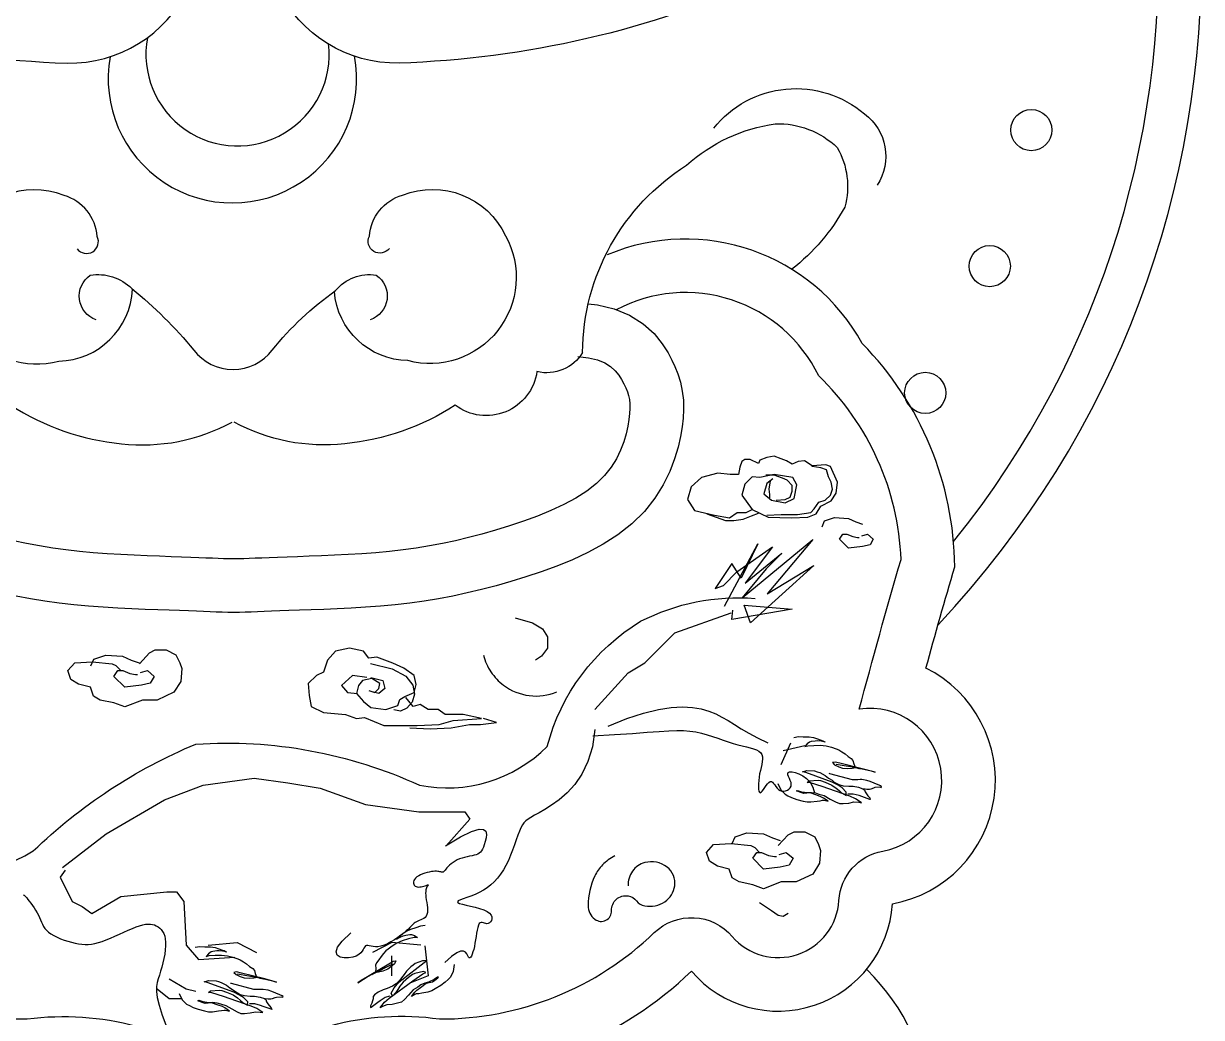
# Model space of a CAD drawing. Header units: millimetres. Extents: x -159346 to -157016, y -80163 to -78851.
# Drawn here: x -158491.48 to -158450.33, y -79032.14 to -78997.42 of the extents above; entities that cross this region are included whole.
import ezdxf

# ---------------------------------------------------------------- set-up
doc = ezdxf.new("R2010")
doc.units = ezdxf.units.MM
doc.header["$LTSCALE"] = 2
doc.header["$MEASUREMENT"] = 0
doc.layers.get('0').update_dxf_attribs({"linetype": 'CONTINUOUS'})
for name, color, linetype in [('3', 3, 'CONTINUOUS'), ('4', 4, 'CONTINUOUS'), ('7', 7, 'CONTINUOUS')]:
    doc.layers.add(name, color=color, linetype=linetype)

msp = doc.modelspace()

# ---------------------------------------------------------------- linework, layer by layer
at = {"color": 0}
for points in [[(-158465.303, -79013.319), (-158465.519, -79013.487), (-158465.615, -79013.847), (-158465.351, -79014.063), (-158464.871, -79014.159), (-158464.559, -79014.015), (-158464.462, -79013.535), (-158464.607, -79013.271), (-158465.255, -79013.175), (-158465.759, -79013.271), (-158466.024, -79013.247), (-158466.288, -79013.511), (-158466.384, -79013.895), (-158466.024, -79014.399), (-158466.024, -79014.399), (-158465.471, -79014.663), (-158464.655, -79014.687), (-158464.078, -79014.663), (-158463.79, -79014.543), (-158463.622, -79014.279), (-158463.262, -79014.087), (-158463.262, -79014.087), (-158463.093, -79013.823), (-158463.045, -79013.439), (-158463.286, -79012.887), (-158463.454, -79012.839), (-158463.934, -79012.863), (-158464.198, -79012.695), (-158464.414, -79012.719), (-158464.631, -79012.815), (-158464.823, -79012.695), (-158465.015, -79012.623), (-158465.255, -79012.527), (-158465.519, -79012.575), (-158465.759, -79012.671), (-158465.807, -79012.791), (-158466.096, -79012.647), (-158466.288, -79012.647), (-158466.384, -79012.719), (-158466.456, -79012.911), (-158466.504, -79013.175), (-158466.792, -79013.175), (-158467.225, -79013.127), (-158467.801, -79013.271), (-158468.161, -79013.607), (-158468.281, -79014.039), (-158468.041, -79014.423), (-158467.345, -79014.591), (-158466.816, -79014.687), (-158466.552, -79014.495), (-158466.24, -79014.495), (-158466.024, -79014.399)], [(-158465.519, -79014.591), (-158465.015, -79014.567), (-158464.438, -79014.567), (-158463.982, -79014.495), (-158463.862, -79014.375), (-158463.694, -79014.135), (-158463.478, -79014.063), (-158463.286, -79013.895), (-158463.214, -79013.679), (-158463.262, -79013.439), (-158463.358, -79013.247), (-158463.43, -79013.007), (-158463.622, -79012.935), (-158463.934, -79012.887), (-158463.934, -79012.863)], [(-158465.183, -79014.063), (-158464.871, -79014.039), (-158464.703, -79013.967), (-158464.631, -79013.751), (-158464.631, -79013.559), (-158464.799, -79013.367), (-158464.967, -79013.295), (-158465.255, -79013.199), (-158465.543, -79013.199)], [(-158465.399, -79013.391), (-158465.447, -79013.679), (-158465.423, -79013.871), (-158465.423, -79013.991)], [(-158467.609, -79014.543), (-158466.96, -79014.783), (-158466.672, -79014.783), (-158466.336, -79014.735), (-158466.048, -79014.615), (-158465.807, -79014.519)], [(-158463.58, -79014.994), (-158463.494, -79014.792), (-158463.148, -79014.677), (-158462.658, -79014.706), (-158462.399, -79014.821), (-158462.168, -79014.907)], [(-158462.197, -79015.311), (-158461.995, -79015.253), (-158461.794, -79015.426), (-158461.909, -79015.627), (-158462.168, -79015.685), (-158462.658, -79015.743), (-158462.975, -79015.426), (-158462.86, -79015.253), (-158462.716, -79015.253), (-158462.514, -79015.339), (-158462.341, -79015.368), (-158462.283, -79015.368)], [(-158474.302, -79018.177), (-158473.705, -79018.353), (-158473.353, -79018.564), (-158473.177, -79018.845), (-158473.177, -79019.232), (-158473.388, -79019.513), (-158473.599, -79019.654)], [(-158487.431, -79019.78), (-158487.088, -79019.402), (-158486.882, -79019.3), (-158486.505, -79019.3), (-158486.162, -79019.471), (-158486.024, -79019.745), (-158485.956, -79019.951), (-158485.99, -79020.397), (-158486.23, -79020.774), (-158486.813, -79021.049), (-158487.328, -79021.049), (-158487.946, -79021.289), (-158488.323, -79021.151), (-158488.803, -79021.049), (-158489.044, -79020.911), (-158489.147, -79020.603), (-158489.558, -79020.5), (-158489.833, -79020.328), (-158489.936, -79020.02), (-158489.696, -79019.745), (-158489.078, -79019.711), (-158488.392, -79019.78), (-158488.255, -79019.848), (-158488.083, -79020.02)], [(-158479.424, -79020.714), (-158479.213, -79020.784), (-158479.072, -79020.644), (-158479.037, -79020.468), (-158479.319, -79020.292), (-158479.635, -79020.362), (-158479.776, -79020.538), (-158479.846, -79020.819), (-158479.6, -79021.101), (-158479.354, -79021.312), (-158478.826, -79021.382), (-158478.404, -79021.241), (-158478.334, -79021.03), (-158478.158, -79020.925), (-158477.841, -79020.784), (-158477.771, -79020.503), (-158477.841, -79020.187), (-158478.193, -79019.941), (-158478.58, -79019.765), (-158479.143, -79019.554), (-158479.424, -79019.589), (-158479.6, -79019.343), (-158480.092, -79019.237), (-158480.585, -79019.343), (-158480.866, -79019.659), (-158481.007, -79020.081), (-158481.253, -79020.187), (-158481.535, -79020.468), (-158481.499, -79020.89), (-158481.429, -79021.276), (-158481.007, -79021.487), (-158480.233, -79021.558), (-158479.846, -79021.698), (-158479.565, -79021.663), (-158478.896, -79021.944), (-158477.736, -79021.944), (-158476.962, -79021.909), (-158476.47, -79021.769), (-158475.485, -79021.698), (-158476.118, -79021.558), (-158476.751, -79021.558), (-158476.997, -79021.382), (-158477.349, -79021.382), (-158477.63, -79021.206), (-158477.876, -79021.276), (-158478.123, -79020.96)], [(-158489.128, -79019.858), (-158489.025, -79019.618), (-158488.613, -79019.481), (-158488.03, -79019.515), (-158487.721, -79019.653), (-158487.447, -79019.755)], [(-158487.397, -79020.088), (-158487.157, -79020.02), (-158486.916, -79020.225), (-158487.054, -79020.466), (-158487.362, -79020.534), (-158487.946, -79020.603), (-158488.323, -79020.225), (-158488.186, -79020.02), (-158488.014, -79020.02), (-158487.774, -79020.123), (-158487.568, -79020.157), (-158487.5, -79020.157)], [(-158479.494, -79020.257), (-158479.987, -79020.187), (-158480.374, -79020.538), (-158480.163, -79020.784), (-158479.811, -79020.819)], [(-158479.354, -79020.257), (-158478.932, -79020.362), (-158478.861, -79020.644), (-158479.072, -79020.819), (-158479.354, -79020.749)], [(-158477.982, -79022.015), (-158477.278, -79022.05), (-158476.54, -79022.015), (-158475.907, -79021.909), (-158475.52, -79021.909), (-158474.957, -79021.839), (-158475.414, -79021.698)], [(-158465.112, -79026.133), (-158464.769, -79025.756), (-158464.563, -79025.653), (-158464.186, -79025.653), (-158463.842, -79025.824), (-158463.705, -79026.099), (-158463.637, -79026.304), (-158463.671, -79026.75), (-158463.911, -79027.127), (-158464.494, -79027.402), (-158465.009, -79027.402), (-158465.627, -79027.642), (-158466.004, -79027.505), (-158466.484, -79027.402), (-158466.725, -79027.265), (-158466.827, -79026.956), (-158467.239, -79026.853), (-158467.514, -79026.682), (-158467.617, -79026.373), (-158467.376, -79026.099), (-158466.759, -79026.064), (-158466.073, -79026.133), (-158465.935, -79026.201), (-158465.764, -79026.373)], [(-158466.725, -79026.064), (-158466.622, -79025.824), (-158466.21, -79025.687), (-158465.627, -79025.721), (-158465.318, -79025.859), (-158465.043, -79025.961)], [(-158465.078, -79026.442), (-158464.837, -79026.373), (-158464.597, -79026.579), (-158464.734, -79026.819), (-158465.043, -79026.887), (-158465.627, -79026.956), (-158466.004, -79026.579), (-158465.867, -79026.373), (-158465.695, -79026.373), (-158465.455, -79026.476), (-158465.249, -79026.51), (-158465.181, -79026.51)], [(-158465.764, -79028.122), (-158465.352, -79028.396), (-158465.112, -79028.568), (-158464.94, -79028.602), (-158464.769, -79028.499)]]:
    msp.add_lwpolyline(points, dxfattribs=at)
at = {"layer": '3', "color": 0}
for points in [[(-158466.993, -79017.77), (-158465.83, -79015.592), (-158466.412, -79016.79), (-158466.739, -79016.282), (-158467.32, -79017.153), (-158467.029, -79017.044), (-158466.557, -79016.572), (-158465.321, -79015.701), (-158466.266, -79016.971), (-158464.994, -79015.918), (-158465.539, -79016.463), (-158466.375, -79017.48), (-158463.904, -79015.446), (-158465.503, -79017.334), (-158463.868, -79016.354), (-158466.084, -79018.351), (-158466.303, -79017.734), (-158464.631, -79017.879), (-158466.739, -79018.242), (-158466.702, -79017.915)], [(-158471.525, -79021.381), (-158470.361, -79020.102), (-158469.779, -79019.753), (-158468.732, -79018.707), (-158466.754, -79018.009)], [(-158479.364, -79019.77), (-158478.603, -79019.954), (-158478.124, -79020.22), (-158477.879, -79020.53), (-158477.822, -79020.845), (-158477.907, -79021.128), (-158478.087, -79021.339), (-158478.317, -79021.442), (-158478.549, -79021.397)], [(-158471.059, -79021.962), (-158470.401, -79021.696), (-158469.818, -79021.504), (-158469.304, -79021.378), (-158468.852, -79021.308), (-158468.456, -79021.288), (-158468.11, -79021.308), (-158467.806, -79021.361), (-158467.539, -79021.439), (-158467.301, -79021.534), (-158467.081, -79021.644), (-158466.868, -79021.768), (-158466.648, -79021.904), (-158466.411, -79022.051), (-158466.144, -79022.207), (-158465.836, -79022.372), (-158465.473, -79022.543)], [(-158471.525, -79022.078), (-158471.609, -79022.685), (-158471.765, -79023.201), (-158471.975, -79023.636), (-158472.223, -79023.997), (-158472.493, -79024.292), (-158472.768, -79024.531), (-158473.033, -79024.72), (-158473.27, -79024.869), (-158473.468, -79024.984), (-158473.627, -79025.075), (-158473.754, -79025.148), (-158473.855, -79025.21), (-158473.934, -79025.27), (-158473.999, -79025.335), (-158474.053, -79025.411), (-158474.104, -79025.508), (-158474.156, -79025.63), (-158474.211, -79025.774), (-158474.268, -79025.935), (-158474.33, -79026.109), (-158474.396, -79026.29), (-158474.467, -79026.473), (-158474.544, -79026.653), (-158474.628, -79026.826), (-158474.719, -79026.986), (-158474.817, -79027.135), (-158474.922, -79027.271), (-158475.035, -79027.395), (-158475.155, -79027.507), (-158475.283, -79027.608), (-158475.417, -79027.697), (-158475.559, -79027.775), (-158475.707, -79027.843), (-158475.854, -79027.9), (-158475.994, -79027.95), (-158476.119, -79027.993), (-158476.221, -79028.031), (-158476.293, -79028.064), (-158476.327, -79028.095), (-158476.315, -79028.124), (-158476.254, -79028.153), (-158476.152, -79028.183), (-158476.019, -79028.215), (-158475.867, -79028.25), (-158475.706, -79028.288), (-158475.549, -79028.331), (-158475.406, -79028.379), (-158475.287, -79028.434), (-158475.203, -79028.495), (-158475.15, -79028.56), (-158475.125, -79028.627), (-158475.123, -79028.691), (-158475.138, -79028.749), (-158475.167, -79028.799), (-158475.206, -79028.837), (-158475.249, -79028.86), (-158475.292, -79028.867), (-158475.335, -79028.86), (-158475.377, -79028.847), (-158475.418, -79028.831), (-158475.457, -79028.819), (-158475.494, -79028.817), (-158475.528, -79028.828), (-158475.559, -79028.86), (-158475.586, -79028.916), (-158475.611, -79028.993), (-158475.633, -79029.086), (-158475.653, -79029.192), (-158475.673, -79029.306), (-158475.693, -79029.424), (-158475.712, -79029.542), (-158475.733, -79029.655), (-158475.756, -79029.759), (-158475.78, -79029.851), (-158475.806, -79029.93), (-158475.832, -79029.993), (-158475.858, -79030.036), (-158475.885, -79030.059), (-158475.911, -79030.059), (-158475.937, -79030.033), (-158475.963, -79029.981), (-158475.996, -79029.918), (-158476.044, -79029.86), (-158476.113, -79029.823), (-158476.212, -79029.824), (-158476.348, -79029.879), (-158476.528, -79030.004), (-158476.761, -79030.217)], [(-158471.59, -79022.305), (-158470.832, -79022.258), (-158470.206, -79022.215), (-158469.694, -79022.177), (-158469.277, -79022.147), (-158468.938, -79022.125), (-158468.658, -79022.115), (-158468.42, -79022.116), (-158468.205, -79022.132), (-158467.998, -79022.163), (-158467.796, -79022.207), (-158467.599, -79022.26), (-158467.408, -79022.32), (-158467.222, -79022.383), (-158467.041, -79022.447), (-158466.865, -79022.508), (-158466.695, -79022.563), (-158466.531, -79022.609), (-158466.375, -79022.65), (-158466.228, -79022.686), (-158466.094, -79022.72), (-158465.975, -79022.756), (-158465.872, -79022.794), (-158465.788, -79022.839), (-158465.726, -79022.892), (-158465.686, -79022.956), (-158465.666, -79023.029), (-158465.663, -79023.112), (-158465.672, -79023.202), (-158465.691, -79023.3), (-158465.715, -79023.404), (-158465.74, -79023.514), (-158465.764, -79023.628), (-158465.783, -79023.746), (-158465.797, -79023.862), (-158465.804, -79023.973), (-158465.806, -79024.074), (-158465.801, -79024.161), (-158465.789, -79024.228), (-158465.771, -79024.272), (-158465.745, -79024.287), (-158465.713, -79024.272), (-158465.674, -79024.232), (-158465.631, -79024.175), (-158465.585, -79024.108), (-158465.537, -79024.039), (-158465.489, -79023.977), (-158465.441, -79023.928), (-158465.396, -79023.9), (-158465.354, -79023.899), (-158465.314, -79023.921), (-158465.275, -79023.96), (-158465.236, -79024.011), (-158465.195, -79024.067), (-158465.15, -79024.123), (-158465.102, -79024.173), (-158465.047, -79024.21), (-158464.986, -79024.23), (-158464.921, -79024.234), (-158464.856, -79024.222), (-158464.795, -79024.198), (-158464.741, -79024.161), (-158464.698, -79024.114), (-158464.669, -79024.059), (-158464.659, -79023.997), (-158464.669, -79023.929), (-158464.693, -79023.859), (-158464.723, -79023.79), (-158464.753, -79023.724), (-158464.775, -79023.665), (-158464.782, -79023.617), (-158464.765, -79023.581), (-158464.717, -79023.561), (-158464.634, -79023.56), (-158464.523, -79023.58), (-158464.395, -79023.625), (-158464.259, -79023.695), (-158464.126, -79023.794), (-158464.005, -79023.924), (-158463.908, -79024.088), (-158463.844, -79024.287)], [(-158464.69, -79022.558), (-158465.025, -79023.311)], [(-158464.569, -79022.357), (-158464.407, -79022.329), (-158464.241, -79022.337), (-158464.039, -79022.34), (-158463.878, -79022.362), (-158463.743, -79022.41), (-158463.653, -79022.441), (-158463.562, -79022.473), (-158463.492, -79022.514), (-158463.477, -79022.52), (-158463.618, -79022.487), (-158463.734, -79022.48), (-158463.82, -79022.484), (-158463.961, -79022.502), (-158464.017, -79022.516), (-158464.108, -79022.585), (-158464.19, -79022.675), (-158464.19, -79022.675), (-158464.079, -79022.646), (-158463.872, -79022.634), (-158463.65, -79022.628), (-158463.439, -79022.651), (-158463.253, -79022.699), (-158463.088, -79022.757), (-158462.997, -79022.789), (-158462.888, -79022.861), (-158462.778, -79022.934), (-158462.673, -79023.021), (-158462.563, -79023.093), (-158462.504, -79023.165), (-158462.476, -79023.276), (-158462.432, -79023.392), (-158462.312, -79023.435), (-158462.121, -79023.468), (-158461.869, -79023.522), (-158461.734, -79023.569), (-158461.734, -79023.569), (-158462.181, -79023.447), (-158462.959, -79023.258), (-158463.13, -79023.215), (-158463.221, -79023.234), (-158463.146, -79023.311), (-158463.001, -79023.378), (-158462.866, -79023.426), (-158462.685, -79023.439), (-158462.528, -79023.426), (-158462.402, -79023.403), (-158462.297, -79023.44), (-158462.281, -79023.445), (-158462.312, -79023.435), (-158463.091, -79023.296)], [(-158464.942, -79022.809), (-158464.187, -79022.642)], [(-158490.117, -79026.903), (-158488.593, -79025.719), (-158486.562, -79024.535), (-158485.207, -79024.028), (-158483.429, -79023.774), (-158482.244, -79023.943), (-158481.117, -79024.123), (-158479.535, -79024.704), (-158477.672, -79024.958), (-158476.064, -79024.958), (-158475.894, -79025.212), (-158476.714, -79026.141)], [(-158465.132, -79023.965), (-158465.025, -79024.188), (-158464.876, -79024.342), (-158464.776, -79024.394), (-158464.646, -79024.456), (-158464.465, -79024.52), (-158464.249, -79024.578), (-158464.109, -79024.611), (-158463.973, -79024.608), (-158463.76, -79024.581), (-158463.654, -79024.567), (-158463.563, -79024.549), (-158463.513, -79024.549), (-158463.372, -79024.582), (-158463.372, -79024.582), (-158463.537, -79024.474), (-158463.622, -79024.427), (-158463.772, -79024.374), (-158463.998, -79024.295), (-158463.998, -79024.295), (-158464.225, -79024.317), (-158464.331, -79024.28), (-158464.451, -79024.238), (-158464.481, -79024.227), (-158464.44, -79024.208), (-158464.41, -79024.218), (-158464.305, -79024.255), (-158464.094, -79024.278), (-158463.958, -79024.276), (-158463.812, -79024.293), (-158463.691, -79024.335), (-158463.505, -79024.383), (-158463.296, -79024.507), (-158463.111, -79024.606), (-158462.98, -79024.669), (-158462.844, -79024.666), (-158462.653, -79024.648), (-158462.47, -79024.611), (-158462.304, -79024.619), (-158462.209, -79024.635), (-158462.249, -79024.604), (-158462.413, -79024.496), (-158462.619, -79024.407), (-158463.581, -79024.07), (-158463.993, -79023.942), (-158464.109, -79023.936), (-158464.037, -79023.876), (-158463.724, -79023.851), (-158463.644, -79023.862), (-158463.478, -79023.92), (-158463.243, -79024.02), (-158463.093, -79024.123), (-158462.989, -79024.21), (-158462.899, -79024.292), (-158462.744, -79024.38), (-158462.737, -79024.264), (-158462.886, -79024.111), (-158463.026, -79024.028), (-158463.226, -79023.924), (-158464.154, -79023.582), (-158464.264, -79023.56), (-158464.112, -79023.512), (-158463.845, -79023.522), (-158463.755, -79023.553), (-158463.665, -79023.585), (-158463.48, -79023.683), (-158463.36, -79023.776), (-158463.235, -79023.853), (-158463.156, -79023.915), (-158463.071, -79023.962), (-158463.001, -79024.003), (-158462.845, -79024.041), (-158462.649, -79024.059), (-158462.497, -79024.061), (-158462.306, -79024.095), (-158462.156, -79024.147), (-158462.101, -79024.183), (-158462.077, -79024.259), (-158462.033, -79024.326), (-158461.988, -79024.392), (-158461.914, -79024.468), (-158461.9, -79024.524), (-158461.915, -79024.519), (-158462.2, -79024.419), (-158462.291, -79024.387), (-158462.492, -79024.334), (-158462.678, -79024.336)], [(-158462.121, -79024.143), (-158462.025, -79024.159), (-158461.924, -79024.161), (-158461.869, -79024.147), (-158461.772, -79024.113), (-158461.732, -79024.093), (-158461.56, -79024.086), (-158461.515, -79024.102), (-158461.505, -79024.072), (-158461.529, -79024.046), (-158461.62, -79024.015), (-158461.9, -79023.899), (-158462.021, -79023.857), (-158462.197, -79023.829), (-158462.247, -79023.828), (-158462.333, -79023.832), (-158462.519, -79023.834), (-158463.308, -79023.626), (-158463.338, -79023.615)], [(-158476.741, -79026.142), (-158476.216, -79025.831), (-158475.832, -79025.646), (-158475.57, -79025.566), (-158475.408, -79025.569), (-158475.326, -79025.634), (-158475.303, -79025.741), (-158475.319, -79025.868), (-158475.351, -79025.994), (-158475.384, -79026.103), (-158475.416, -79026.192), (-158475.447, -79026.264), (-158475.481, -79026.321), (-158475.518, -79026.366), (-158475.56, -79026.402), (-158475.61, -79026.43), (-158475.669, -79026.452), (-158475.737, -79026.472), (-158475.814, -79026.491), (-158475.897, -79026.509), (-158475.984, -79026.528), (-158476.074, -79026.549), (-158476.163, -79026.573), (-158476.249, -79026.602), (-158476.332, -79026.636), (-158476.408, -79026.676), (-158476.477, -79026.72), (-158476.54, -79026.768), (-158476.596, -79026.817), (-158476.646, -79026.865), (-158476.689, -79026.911), (-158476.725, -79026.953), (-158476.755, -79026.988), (-158476.778, -79027.016), (-158476.797, -79027.037), (-158476.811, -79027.051), (-158476.824, -79027.06), (-158476.836, -79027.065), (-158476.848, -79027.065), (-158476.863, -79027.063), (-158476.882, -79027.059), (-158476.906, -79027.053), (-158476.935, -79027.046), (-158476.97, -79027.04), (-158477.011, -79027.036), (-158477.057, -79027.033), (-158477.11, -79027.033), (-158477.169, -79027.036), (-158477.235, -79027.044), (-158477.306, -79027.058), (-158477.382, -79027.076), (-158477.46, -79027.098), (-158477.536, -79027.126), (-158477.61, -79027.157), (-158477.677, -79027.191), (-158477.737, -79027.229), (-158477.785, -79027.27), (-158477.821, -79027.313), (-158477.844, -79027.358), (-158477.856, -79027.402), (-158477.857, -79027.444), (-158477.849, -79027.484), (-158477.831, -79027.518), (-158477.805, -79027.546), (-158477.771, -79027.566), (-158477.731, -79027.578), (-158477.686, -79027.581), (-158477.638, -79027.579), (-158477.589, -79027.571), (-158477.541, -79027.561), (-158477.495, -79027.548), (-158477.454, -79027.535), (-158477.418, -79027.524), (-158477.39, -79027.515), (-158477.37, -79027.508), (-158477.356, -79027.505), (-158477.348, -79027.504), (-158477.345, -79027.507), (-158477.347, -79027.514), (-158477.353, -79027.524), (-158477.362, -79027.538), (-158477.373, -79027.556), (-158477.387, -79027.579), (-158477.4, -79027.607), (-158477.413, -79027.642), (-158477.424, -79027.684), (-158477.431, -79027.734), (-158477.435, -79027.793), (-158477.432, -79027.862), (-158477.424, -79027.941), (-158477.412, -79028.027), (-158477.398, -79028.118), (-158477.385, -79028.211), (-158477.375, -79028.302), (-158477.371, -79028.389), (-158477.375, -79028.469), (-158477.39, -79028.539), (-158477.417, -79028.596), (-158477.455, -79028.642), (-158477.501, -79028.678), (-158477.552, -79028.708), (-158477.606, -79028.732), (-158477.66, -79028.753), (-158477.711, -79028.772), (-158477.757, -79028.792), (-158477.796, -79028.815), (-158477.83, -79028.841), (-158477.862, -79028.872), (-158477.896, -79028.907), (-158477.935, -79028.948), (-158477.981, -79028.997), (-158478.038, -79029.052), (-158478.11, -79029.117), (-158478.197, -79029.189), (-158478.298, -79029.268), (-158478.409, -79029.348), (-158478.528, -79029.427), (-158478.649, -79029.5), (-158478.77, -79029.565), (-158478.888, -79029.617), (-158478.999, -79029.652), (-158479.099, -79029.67), (-158479.189, -79029.672), (-158479.27, -79029.664), (-158479.341, -79029.651), (-158479.402, -79029.637), (-158479.455, -79029.627), (-158479.499, -79029.626), (-158479.535, -79029.638), (-158479.563, -79029.668), (-158479.589, -79029.712), (-158479.618, -79029.766), (-158479.654, -79029.825), (-158479.703, -79029.886), (-158479.77, -79029.944), (-158479.86, -79029.994), (-158479.979, -79030.033), (-158480.127, -79030.056), (-158480.284, -79030.055), (-158480.425, -79030.026), (-158480.527, -79029.959), (-158480.564, -79029.849), (-158480.512, -79029.688), (-158480.346, -79029.47), (-158480.043, -79029.187)], [(-158490.033, -79026.988), (-158490.202, -79027.242), (-158489.779, -79028.088), (-158489.44, -79028.257), (-158489.101, -79028.511), (-158488.085, -79027.918), (-158486.477, -79027.749), (-158486.138, -79027.749), (-158485.884, -79028.088), (-158485.8, -79029.61), (-158485.376, -79030.118), (-158484.106, -79030.033)], [(-158491.5, -79027.86), (-158491.465, -79027.869), (-158491.435, -79027.889), (-158491.406, -79027.919), (-158491.373, -79027.961), (-158491.332, -79028.014), (-158491.283, -79028.077), (-158491.23, -79028.149), (-158491.174, -79028.227), (-158491.117, -79028.309), (-158491.062, -79028.395), (-158491.01, -79028.481), (-158490.964, -79028.567), (-158490.925, -79028.65), (-158490.891, -79028.731), (-158490.858, -79028.809), (-158490.825, -79028.884), (-158490.786, -79028.957), (-158490.74, -79029.027), (-158490.682, -79029.094), (-158490.611, -79029.159), (-158490.524, -79029.221), (-158490.422, -79029.28), (-158490.309, -79029.335), (-158490.188, -79029.386), (-158490.061, -79029.433), (-158489.933, -79029.474), (-158489.804, -79029.51), (-158489.68, -79029.54), (-158489.561, -79029.563), (-158489.447, -79029.578), (-158489.335, -79029.586), (-158489.223, -79029.585), (-158489.109, -79029.575), (-158488.991, -79029.555), (-158488.867, -79029.525), (-158488.734, -79029.483), (-158488.592, -79029.43), (-158488.442, -79029.368), (-158488.288, -79029.3), (-158488.131, -79029.229), (-158487.976, -79029.159), (-158487.826, -79029.091), (-158487.682, -79029.029), (-158487.549, -79028.976), (-158487.429, -79028.934), (-158487.32, -79028.904), (-158487.222, -79028.884), (-158487.133, -79028.875), (-158487.052, -79028.876), (-158486.978, -79028.887), (-158486.909, -79028.906), (-158486.844, -79028.933), (-158486.782, -79028.969), (-158486.724, -79029.014), (-158486.67, -79029.068), (-158486.623, -79029.133), (-158486.583, -79029.208), (-158486.552, -79029.296), (-158486.53, -79029.397), (-158486.519, -79029.511), (-158486.52, -79029.64), (-158486.531, -79029.779), (-158486.551, -79029.926), (-158486.578, -79030.078), (-158486.612, -79030.23), (-158486.651, -79030.381), (-158486.693, -79030.525), (-158486.738, -79030.66), (-158486.782, -79030.786), (-158486.819, -79030.913), (-158486.842, -79031.055), (-158486.843, -79031.227), (-158486.814, -79031.442), (-158486.749, -79031.714), (-158486.639, -79032.057), (-158486.477, -79032.486)], [(-158477.454, -79028.924), (-158477.617, -79028.946), (-158477.773, -79029.003), (-158477.965, -79029.066), (-158478.112, -79029.136), (-158478.227, -79029.221), (-158478.304, -79029.278), (-158478.38, -79029.335), (-158478.435, -79029.396), (-158478.447, -79029.405), (-158478.323, -79029.332), (-158478.214, -79029.291), (-158478.131, -79029.269), (-158477.991, -79029.244), (-158477.934, -79029.241), (-158477.825, -79029.28), (-158477.721, -79029.341), (-158477.721, -79029.341), (-158477.835, -79029.347), (-158478.036, -79029.397), (-158478.25, -79029.457), (-158478.445, -79029.542), (-158478.608, -79029.644), (-158478.748, -79029.748), (-158478.825, -79029.805), (-158478.909, -79029.907), (-158478.992, -79030.009), (-158479.066, -79030.123), (-158479.149, -79030.225), (-158479.184, -79030.311), (-158479.178, -79030.426), (-158479.185, -79030.55), (-158479.288, -79030.626), (-158479.46, -79030.715), (-158479.684, -79030.841), (-158479.799, -79030.927), (-158479.799, -79030.927), (-158479.409, -79030.676), (-158478.722, -79030.265), (-158478.572, -79030.173), (-158478.479, -79030.163), (-158478.528, -79030.259), (-158478.646, -79030.367), (-158478.761, -79030.452), (-158478.93, -79030.519), (-158479.083, -79030.553), (-158479.211, -79030.569), (-158479.3, -79030.635), (-158479.313, -79030.645), (-158479.288, -79030.626), (-158478.585, -79030.262)], [(-158485.038, -79029.61), (-158484.022, -79029.525), (-158483.344, -79029.864)], [(-158477.601, -79029.61), (-158478.617, -79029.525), (-158479.294, -79029.864)], [(-158485.482, -79029.688), (-158485.32, -79029.66), (-158485.154, -79029.668), (-158484.953, -79029.671), (-158484.792, -79029.693), (-158484.656, -79029.741), (-158484.566, -79029.773), (-158484.476, -79029.804), (-158484.406, -79029.846), (-158484.391, -79029.851), (-158484.531, -79029.818), (-158484.647, -79029.812), (-158484.733, -79029.815), (-158484.874, -79029.833), (-158484.93, -79029.848), (-158485.022, -79029.917), (-158485.104, -79030.006), (-158485.104, -79030.006), (-158484.993, -79029.978), (-158484.786, -79029.966), (-158484.564, -79029.959), (-158484.352, -79029.982), (-158484.167, -79030.031), (-158484.001, -79030.089), (-158483.911, -79030.12), (-158483.801, -79030.192), (-158483.691, -79030.265), (-158483.587, -79030.352), (-158483.477, -79030.424), (-158483.418, -79030.496), (-158483.389, -79030.607), (-158483.345, -79030.724), (-158483.225, -79030.766), (-158483.034, -79030.799), (-158482.783, -79030.853), (-158482.647, -79030.901), (-158482.647, -79030.901), (-158483.094, -79030.778), (-158483.873, -79030.589), (-158484.043, -79030.546), (-158484.134, -79030.565), (-158484.06, -79030.642), (-158483.915, -79030.71), (-158483.779, -79030.757), (-158483.598, -79030.77), (-158483.442, -79030.757), (-158483.315, -79030.734), (-158483.21, -79030.771), (-158483.195, -79030.776), (-158483.225, -79030.766), (-158484.004, -79030.628)], [(-158478.623, -79029.984), (-158478.623, -79030.682)], [(-158477.46, -79029.635), (-158477.343, -79030.682), (-158477.925, -79030.914)], [(-158476.437, -79030.292), (-158476.473, -79030.537), (-158476.569, -79030.728), (-158476.649, -79030.807), (-158476.755, -79030.906), (-158476.908, -79031.02), (-158477.097, -79031.14), (-158477.222, -79031.213), (-158477.352, -79031.251), (-158477.563, -79031.288), (-158477.668, -79031.307), (-158477.761, -79031.316), (-158477.808, -79031.332), (-158477.933, -79031.405), (-158477.933, -79031.405), (-158477.808, -79031.252), (-158477.741, -79031.183), (-158477.613, -79031.087), (-158477.421, -79030.945), (-158477.421, -79030.945), (-158477.198, -79030.898), (-158477.108, -79030.831), (-158477.006, -79030.755), (-158476.981, -79030.736), (-158477.025, -79030.729), (-158477.051, -79030.748), (-158477.14, -79030.815), (-158477.335, -79030.9), (-158477.466, -79030.938), (-158477.6, -79030.998), (-158477.702, -79031.074), (-158477.865, -79031.176), (-158478.028, -79031.357), (-158478.176, -79031.506), (-158478.281, -79031.605), (-158478.412, -79031.642), (-158478.6, -79031.683), (-158478.785, -79031.702), (-158478.942, -79031.758), (-158479.028, -79031.803), (-158478.999, -79031.761), (-158478.874, -79031.609), (-158478.705, -79031.463), (-158477.886, -79030.854), (-158477.531, -79030.61), (-158477.423, -79030.569), (-158477.509, -79030.533), (-158477.815, -79030.602), (-158477.888, -79030.637), (-158478.029, -79030.742), (-158478.224, -79030.907), (-158478.336, -79031.05), (-158478.41, -79031.164), (-158478.471, -79031.269), (-158478.593, -79031.399), (-158478.634, -79031.291), (-158478.537, -79031.1), (-158478.429, -79030.979), (-158478.268, -79030.821), (-158477.485, -79030.218), (-158477.386, -79030.164), (-158477.545, -79030.164), (-158477.798, -79030.252), (-158477.874, -79030.309), (-158477.951, -79030.366), (-158478.098, -79030.515), (-158478.185, -79030.639), (-158478.281, -79030.751), (-158478.339, -79030.833), (-158478.406, -79030.903), (-158478.46, -79030.963), (-158478.598, -79031.046), (-158478.78, -79031.122), (-158478.923, -79031.169), (-158479.096, -79031.258), (-158479.224, -79031.353), (-158479.265, -79031.404), (-158479.266, -79031.483), (-158479.288, -79031.56), (-158479.311, -79031.636), (-158479.359, -79031.731), (-158479.356, -79031.789), (-158479.343, -79031.779), (-158479.1, -79031.598), (-158479.024, -79031.541), (-158478.848, -79031.43), (-158478.669, -79031.377)], [(-158486.392, -79030.794), (-158485.8, -79031.133), (-158485.461, -79031.217)], [(-158486.816, -79031.133), (-158486.392, -79031.471), (-158485.969, -79031.471)], [(-158486.046, -79031.296), (-158485.938, -79031.52), (-158485.789, -79031.673), (-158485.689, -79031.725), (-158485.559, -79031.787), (-158485.379, -79031.851), (-158485.163, -79031.91), (-158485.022, -79031.942), (-158484.886, -79031.939), (-158484.674, -79031.912), (-158484.568, -79031.899), (-158484.477, -79031.88), (-158484.426, -79031.881), (-158484.286, -79031.913), (-158484.286, -79031.913), (-158484.451, -79031.805), (-158484.536, -79031.758), (-158484.686, -79031.705), (-158484.912, -79031.626), (-158484.912, -79031.626), (-158485.139, -79031.648), (-158485.244, -79031.611), (-158485.364, -79031.569), (-158485.394, -79031.558), (-158485.354, -79031.539), (-158485.324, -79031.549), (-158485.218, -79031.586), (-158485.007, -79031.61), (-158484.871, -79031.607), (-158484.725, -79031.624), (-158484.605, -79031.666), (-158484.419, -79031.715), (-158484.209, -79031.839), (-158484.024, -79031.937), (-158483.894, -79032), (-158483.758, -79031.997), (-158483.566, -79031.98), (-158483.384, -79031.942), (-158483.218, -79031.95), (-158483.122, -79031.966), (-158483.162, -79031.936), (-158483.327, -79031.827), (-158483.532, -79031.738), (-158484.495, -79031.401), (-158484.906, -79031.274), (-158485.022, -79031.267), (-158484.951, -79031.207), (-158484.638, -79031.182), (-158484.557, -79031.193), (-158484.392, -79031.251), (-158484.156, -79031.351), (-158484.007, -79031.454), (-158483.902, -79031.541), (-158483.813, -79031.623), (-158483.658, -79031.711), (-158483.651, -79031.595), (-158483.8, -79031.442), (-158483.94, -79031.359), (-158484.14, -79031.255), (-158485.067, -79030.913), (-158485.178, -79030.892), (-158485.026, -79030.844), (-158484.759, -79030.853), (-158484.668, -79030.884), (-158484.578, -79030.916), (-158484.393, -79031.015), (-158484.274, -79031.107), (-158484.149, -79031.185), (-158484.069, -79031.246), (-158483.984, -79031.293), (-158483.914, -79031.334), (-158483.758, -79031.372), (-158483.562, -79031.39), (-158483.411, -79031.393), (-158483.22, -79031.426), (-158483.069, -79031.478), (-158483.015, -79031.515), (-158482.99, -79031.591), (-158482.946, -79031.657), (-158482.902, -79031.723), (-158482.827, -79031.8), (-158482.813, -79031.855), (-158482.828, -79031.85), (-158483.114, -79031.75), (-158483.204, -79031.718), (-158483.405, -79031.665), (-158483.592, -79031.667)], [(-158483.034, -79031.474), (-158482.939, -79031.491), (-158482.838, -79031.492), (-158482.782, -79031.478), (-158482.686, -79031.444), (-158482.645, -79031.425), (-158482.474, -79031.417), (-158482.429, -79031.433), (-158482.418, -79031.403), (-158482.443, -79031.377), (-158482.533, -79031.346), (-158482.814, -79031.231), (-158482.934, -79031.188), (-158483.11, -79031.16), (-158483.16, -79031.16), (-158483.246, -79031.163), (-158483.433, -79031.166), (-158484.221, -79030.957), (-158484.251, -79030.946)]]:
    msp.add_lwpolyline(points, dxfattribs=at)
for points in [[(-158496.844, -79024.823, 0.877192), (-158496.382, -79027.073, 0.200281), (-158491.144, -79026.321, -0.093147), (-158485.461, -79022.59, -0.125153), (-158477.653, -79024.024, 0.24974), (-158473.185, -79022.674, -0.194936), (-158469.923, -79018.299, -0.138358), (-158465.925, -79017.5)], [(-158475.411, -79019.485, 0.084962), (-158475.152, -79020.068, 0.084962), (-158474.713, -79020.532, 0.130505), (-158473.813, -79020.895, 0.130505), (-158472.851, -79020.764)], [(-158470.827, -79026.496, 0.076687), (-158471.255, -79026.81, 0.086744), (-158471.525, -79027.194, 0.110384), (-158471.756, -79028.231, 0.231057), (-158471.525, -79028.705, 0.639671), (-158470.938, -79028.403, -0.475994), (-158470.361, -79027.891, -0.189264), (-158470.072, -79028.064, 0.186512), (-158469.779, -79028.24, 0.19269), (-158469.079, -79028.093, 0.213347), (-158468.732, -79027.543, 0.269411), (-158468.997, -79026.886, 0.235053), (-158469.779, -79026.729, 0.173521), (-158470.206, -79027.025, 0.166665), (-158470.361, -79027.543)]]:
    msp.add_lwpolyline(points, format="xyb", dxfattribs=at)
for centre in [(-158456.273, -79001.14), (-158457.724, -79005.893), (-158459.979, -79010.321)]:
    msp.add_circle(centre, 0.719, dxfattribs=at)
msp.add_arc((-158484.162, -78995.222), 32.333, 321.1233, 218.8767, dxfattribs=at)
at = {"layer": '4', "color": 0}
for points in [[(-158497.168, -79005.525, 0.386864), (-158506.146, -79008.598, 0.19369), (-158509.376, -79016.392, -0.004185), (-158508.368, -79019.933, 0.721056), (-158507.196, -79028.167, 0.674344), (-158500.177, -79030.521, 0.198321), (-158491.218, -79034.061, -0.259229), (-158484.085, -79036.753, -0.271418), (-158477.105, -79034.061, 0.198321), (-158468.146, -79030.521, 0.674344), (-158461.128, -79028.167, 0.721056), (-158459.955, -79019.933, -0.004185), (-158458.948, -79016.392, 0.19369), (-158462.177, -79008.598, 0.384201), (-158471.095, -79005.499)], [(-158506.311, -79030.48, 0.382568), (-158507.015, -79040.225, 0.718694), (-158502.799, -79050.271, 0.528306), (-158498.297, -79054.899, 0.320568), (-158493.591, -79056.877, -0.176594), (-158484.168, -79060.797, -0.176103), (-158474.733, -79056.878, 0.320558), (-158470.027, -79054.899, 0.528306), (-158465.524, -79050.271, 0.718694), (-158461.309, -79040.225, 0.382568), (-158462.013, -79030.48, 0.382568)]]:
    msp.add_lwpolyline(points, format="xyb", dxfattribs=at)
msp.add_lwpolyline([(-158471.753, -79007.21), (-158471.427, -79007.243), (-158470.848, -79007.383), (-158470.312, -79007.605), (-158469.84, -79007.903), (-158469.455, -79008.249), (-158469.166, -79008.601), (-158468.965, -79008.918), (-158468.83, -79009.174), (-158468.724, -79009.402), (-158468.622, -79009.654), (-158468.532, -79009.942), (-158468.466, -79010.257), (-158468.43, -79010.58), (-158468.424, -79010.898), (-158468.442, -79011.205), (-158468.477, -79011.51), (-158468.531, -79011.842), (-158468.614, -79012.216), (-158468.735, -79012.628), (-158468.904, -79013.069), (-158469.13, -79013.53), (-158469.422, -79013.998), (-158469.788, -79014.459), (-158470.227, -79014.895), (-158470.719, -79015.28), (-158471.235, -79015.61), (-158471.765, -79015.896), (-158472.305, -79016.147), (-158472.85, -79016.371), (-158473.395, -79016.572), (-158473.934, -79016.751), (-158474.461, -79016.913), (-158474.975, -79017.058), (-158475.481, -79017.19), (-158475.983, -79017.309), (-158476.483, -79017.416), (-158476.982, -79017.509), (-158477.484, -79017.591), (-158477.99, -79017.66), (-158478.501, -79017.719), (-158479.017, -79017.768), (-158479.53, -79017.807), (-158480.035, -79017.838), (-158480.525, -79017.863), (-158480.995, -79017.883), (-158481.437, -79017.899), (-158481.845, -79017.913), (-158482.211, -79017.925), (-158482.534, -79017.937), (-158482.82, -79017.948), (-158483.077, -79017.959), (-158483.312, -79017.969), (-158483.53, -79017.977), (-158483.738, -79017.984), (-158483.942, -79017.989), (-158484.146, -79017.99), (-158484.348, -79017.989), (-158484.548, -79017.984), (-158484.752, -79017.977), (-158484.964, -79017.969), (-158485.19, -79017.959), (-158485.439, -79017.948), (-158485.717, -79017.937), (-158486.032, -79017.925), (-158486.392, -79017.913), (-158486.796, -79017.899), (-158487.235, -79017.883), (-158487.703, -79017.863), (-158488.192, -79017.838), (-158488.696, -79017.807), (-158489.209, -79017.768), (-158489.724, -79017.719), (-158490.236, -79017.66), (-158490.741, -79017.591), (-158491.243, -79017.509), (-158491.743, -79017.416)], dxfattribs=at)
msp.add_arc((-158484.162, -78995.222), 33.833, 316.7184, 223.2816, dxfattribs=at)
at = {"layer": '7', "color": 0}
for points in [[(-158501.995, -78989.509, 0.612627), (-158503.768, -78992.77, 0.755298), (-158500.901, -78989.529, 0.850278), (-158506.531, -78992.099, 0.189691), (-158502.787, -78995.839, 0.097417), (-158489.96, -78998.801, 0.291806), (-158485.724, -78996.199, 0.342851), (-158487.059, -78989.773, 0.106797), (-158496.739, -78988.646, -0.562097), (-158499.547, -78983.827, 0.235233), (-158498.37, -78978.84, 0.486466), (-158501.923, -78976.49, -0.319493), (-158501.059, -78979.655, -0.054804), (-158505.025, -78984.33, 0.305638), (-158504.455, -78988.284)], [(-158466.328, -78989.509, -0.612627), (-158464.556, -78992.77, -0.755298), (-158467.423, -78989.529, -0.850278), (-158461.792, -78992.099, -0.189691), (-158465.536, -78995.839, -0.097417), (-158478.364, -78998.801, -0.291806), (-158482.6, -78996.199, -0.342851), (-158481.265, -78989.773, -0.106797), (-158471.584, -78988.646, 0.562097), (-158468.776, -78983.827, -0.235233), (-158469.953, -78978.84, -0.486466), (-158466.4, -78976.49, 0.319493), (-158467.264, -78979.655, 0.054804), (-158463.298, -78984.33, -0.305638), (-158463.869, -78988.284)], [(-158467.368, -79001.077, -0.424974), (-158462.106, -79000.572, -0.400099), (-158461.664, -79003.065)], [(-158471.949, -79008.907, -0.256582), (-158468.316, -79002.369, -0.149808), (-158465.221, -79000.92, -0.204757), (-158463.054, -79001.751, -0.199487), (-158462.789, -79003.827, -0.103824), (-158464.644, -79006)], [(-158489.612, -79005.284, 0.909749), (-158488.91, -79004.857, 0.312288), (-158490.069, -79003.425, 0.396622), (-158493.672, -79004.849, 0.65914), (-158490.255, -79009.207, 0.397309), (-158487.681, -79006.692, 0.241282)], [(-158478.699, -79005.271, -0.909749), (-158479.401, -79004.844, -0.312288), (-158478.242, -79003.412, -0.396622), (-158474.639, -79004.836, -0.65914), (-158478.056, -79009.194, -0.386517), (-158480.624, -79006.777, -0.368952)], [(-158488.944, -79007.764, -0.619177), (-158489.154, -79006.21, -0.243901), (-158487.7, -79006.677, -0.049449), (-158485.535, -79008.823, 0.497373), (-158482.792, -79008.823, -0.068853), (-158480.583, -79006.748, -0.269818), (-158479.159, -79006.21, -0.619177), (-158479.369, -79007.764)], [(-158497.742, -79007.319, 0.411204), (-158504.622, -79009.721, 0.193686), (-158507.499, -79016.145, -0.006115), (-158506.041, -79021.371, 0.98425), (-158506.861, -79026.326, -0.345422), (-158505.328, -79028.053, 0.674344), (-158501.599, -79029.305, -0.431887), (-158498.878, -79029.175, 0.19563), (-158491.358, -79032.191, -0.200757), (-158484.116, -79034.146, -0.209016), (-158476.953, -79032.191, 0.19532), (-158469.446, -79029.175, -0.431887), (-158466.725, -79029.305, 0.674344), (-158462.995, -79028.053, -0.345422), (-158461.463, -79026.326, 0.98425), (-158462.283, -79021.371, -0.006115), (-158460.825, -79016.145, 0.193686), (-158463.702, -79009.721, 0.423292), (-158470.772, -79007.414, 0.398078)], [(-158496.375, -79008.907, 0.327189), (-158494.779, -79009.578, 0.569599), (-158491.925, -79010.753, 0.118895), (-158488.062, -79012.095, 0.154648), (-158484.2, -79011.34)], [(-158471.949, -79008.907, -0.327189), (-158473.544, -79009.578, -0.569599), (-158476.399, -79010.753, -0.118895), (-158480.261, -79012.095, -0.154648), (-158484.123, -79011.34)]]:
    msp.add_lwpolyline(points, format="xyb", dxfattribs=at)
msp.add_lwpolyline([(-158472.119, -79009.054), (-158471.742, -79009.092), (-158471.43, -79009.167), (-158471.176, -79009.273), (-158470.972, -79009.401), (-158470.811, -79009.546), (-158470.685, -79009.7), (-158470.586, -79009.855), (-158470.507, -79010.007), (-158470.44, -79010.148), (-158470.386, -79010.282), (-158470.345, -79010.416), (-158470.316, -79010.553), (-158470.299, -79010.7), (-158470.296, -79010.862), (-158470.307, -79011.044), (-158470.331, -79011.252), (-158470.369, -79011.488), (-158470.427, -79011.75), (-158470.509, -79012.029), (-158470.621, -79012.321), (-158470.767, -79012.619), (-158470.954, -79012.918), (-158471.185, -79013.21), (-158471.467, -79013.489), (-158471.802, -79013.752), (-158472.184, -79013.996), (-158472.605, -79014.223), (-158473.056, -79014.433), (-158473.528, -79014.627), (-158474.014, -79014.806), (-158474.504, -79014.969), (-158474.991, -79015.118), (-158475.467, -79015.253), (-158475.933, -79015.375), (-158476.393, -79015.484), (-158476.849, -79015.581), (-158477.305, -79015.666), (-158477.762, -79015.74), (-158478.225, -79015.804), (-158478.695, -79015.858), (-158479.175, -79015.903), (-158479.659, -79015.94), (-158480.14, -79015.97), (-158480.613, -79015.994), (-158481.069, -79016.013), (-158481.503, -79016.029), (-158481.908, -79016.043), (-158482.277, -79016.055), (-158482.605, -79016.067), (-158482.896, -79016.079), (-158483.155, -79016.089), (-158483.387, -79016.099), (-158483.597, -79016.107), (-158483.79, -79016.114), (-158483.971, -79016.118), (-158484.145, -79016.119), (-158484.319, -79016.118), (-158484.496, -79016.114), (-158484.683, -79016.107), (-158484.885, -79016.099), (-158485.109, -79016.089), (-158485.36, -79016.079), (-158485.643, -79016.067), (-158485.965, -79016.055), (-158486.329, -79016.043), (-158486.729, -79016.029), (-158487.16, -79016.013), (-158487.615, -79015.994), (-158488.086, -79015.97), (-158488.567, -79015.94), (-158489.05, -79015.903), (-158489.53, -79015.858), (-158490.001, -79015.804), (-158490.463, -79015.74), (-158490.921, -79015.666), (-158491.376, -79015.581), (-158491.833, -79015.484)], dxfattribs=at)
for centre, radius, start, end in [((-158484.005, -78998.492), 3.203, 169.5587, 6.5594), ((-158484.186, -78999.343), 4.341, 169.8395, 10.5093)]:
    msp.add_arc(centre, radius, start, end, dxfattribs=at)

doc.saveas('drawing.dxf')
